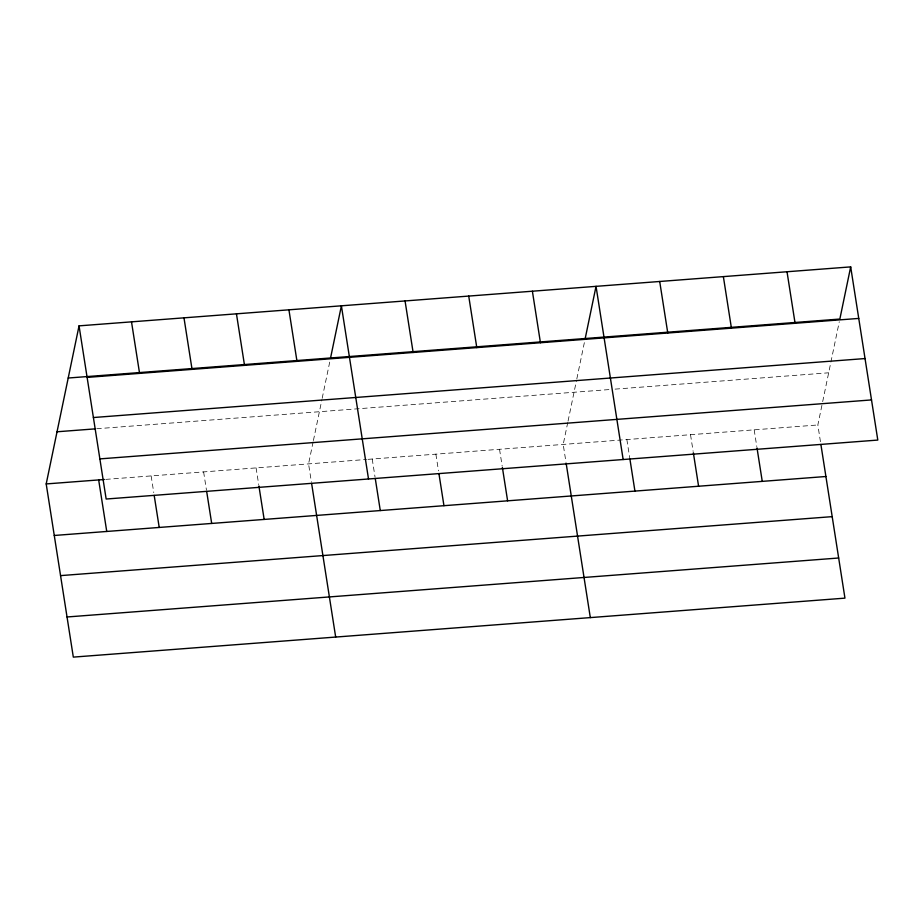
<?xml version="1.0" encoding="UTF-8"?>
<svg xmlns="http://www.w3.org/2000/svg" width="924" height="924" viewBox="0 0 924 924"><rect width="100%" height="100%" fill="white"/><g stroke="black" fill="none" stroke-linecap="round" stroke-linejoin="round"><path stroke-width="0.69" stroke-dasharray="4.62 3.46" d="M313.121 441.926L308.558 463.894L311.388 481.993M313.409 440.552L321.91 399.63M322.187 398.29L330.007 360.66M567.763 422.464L563.201 444.432L566.031 462.531M568.052 421.09L576.553 380.168M576.83 378.828L584.649 341.199M820.454 441.684L817.844 424.971L822.406 403.003M822.683 401.628L839.281 321.737M96.743 428.736L609.401 389.558M615.061 389.131L828.678 372.799M105.763 479.383L366.562 459.459M367.971 459.344L817.844 424.971M754.18 429.833L756.791 446.546M690.517 434.696L693.139 451.409M626.853 439.558L629.694 457.669M499.538 449.295L502.159 466.008M435.874 454.158L438.496 470.87M372.222 459.02L375.052 477.131M256.087 467.902L258.708 484.615M203.615 471.91L206.445 490.02M151.143 475.918L153.765 492.631"/><path stroke-width="1.39" d="M820.893 444.467L844.952 598.14L73.319 657.114L46.2 483.933L79.048 325.86L850.681 266.886L877.8 440.067L106.156 499.029L79.048 325.86M330.561 357.969L341.395 305.809L368.514 478.978M585.204 338.519L596.038 286.348L623.157 459.517M850.681 266.886L839.847 319.057L68.203 378.02M87.11 377.396L858.754 318.422M93.393 417.533L865.037 358.558M57.034 431.774L95.334 428.852M99.873 458.893L871.517 399.919M46.2 483.933L104.343 479.498M54.273 535.47L825.906 476.507M60.557 575.617L832.201 516.643M67.036 616.978L838.669 558.004M787.017 271.748L795.09 323.284M757.01 447.944L762.254 481.369M723.365 276.611L731.427 328.147M693.358 452.806L698.59 486.232M659.701 281.485L667.775 333.021M629.914 459.066L634.927 491.094M566.25 463.929L590.321 617.602M532.386 291.21L540.448 342.746M502.379 467.405L507.611 500.831M468.722 296.073L476.796 347.609M438.935 473.654L443.947 505.694M405.058 300.947L413.132 352.483M375.271 478.528L380.284 510.556M288.923 309.817L296.997 361.353M311.607 483.391L335.678 637.063M236.452 313.825L244.525 365.361M258.916 486.001L264.16 519.438M183.98 317.833L192.053 369.369M206.664 491.406L211.688 523.446M131.508 321.852L139.582 373.388M154.192 495.414L159.217 527.454M98.672 479.926L106.745 531.462"/></g></svg>
